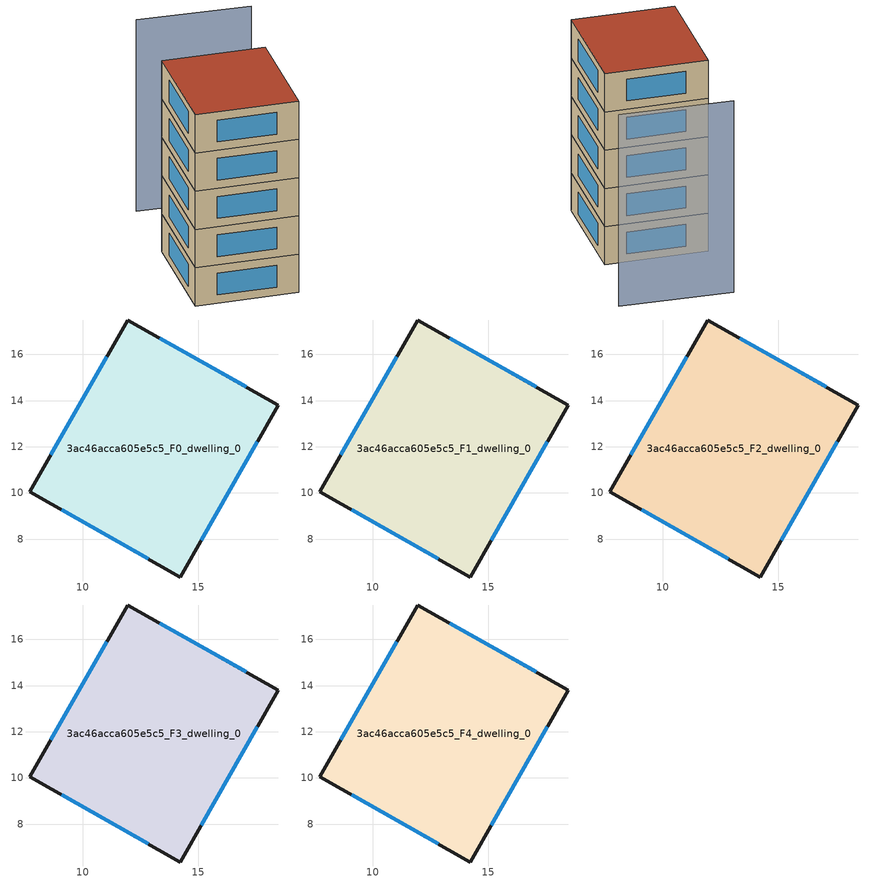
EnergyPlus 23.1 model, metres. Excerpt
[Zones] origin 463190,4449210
3ac46acca605e5c5_F0_dwelling_0
 floor ground (EU_floor_Construction): 18.48,13.81 14.24,6.36 7.71,10.05 11.95,17.49 z0
 wall outside (EU_wall_Construction): 11.95,17.49 7.71,10.05 14.24,6.36 18.48,13.81 11.95,17.49 z0:3
 window (EU_Window_Construction): 11.04,15.9 8.62,11.65 / 17.08,14.6 13.35,16.7 / 15.15,7.95 17.57,12.21 / 9.11,9.26 12.84,7.15 z0.64:2.36
3ac46acca605e5c5_F1_dwelling_0
 floor to 3ac46acca605e5c5_F0_dwelling_0 (EU_floor_Construction): 18.48,13.81 14.24,6.36 7.71,10.05 11.95,17.49 z3
 wall outside (EU_wall_Construction): 11.95,17.49 7.71,10.05 14.24,6.36 18.48,13.81 11.95,17.49 z3:6
 window (EU_Window_Construction): 11.04,15.9 8.62,11.65 / 17.08,14.6 13.35,16.7 / 15.15,7.95 17.57,12.21 / 9.11,9.26 12.84,7.15 z3.64:5.36
3ac46acca605e5c5_F2_dwelling_0
 floor to 3ac46acca605e5c5_F1_dwelling_0 (EU_floor_Construction): 18.48,13.81 14.24,6.36 7.71,10.05 11.95,17.49 z6
 wall outside (EU_wall_Construction): 11.95,17.49 7.71,10.05 14.24,6.36 18.48,13.81 11.95,17.49 z6:9
 window (EU_Window_Construction): 11.04,15.9 8.62,11.65 / 17.08,14.6 13.35,16.7 / 15.15,7.95 17.57,12.21 / 9.11,9.26 12.84,7.15 z6.64:8.36
3ac46acca605e5c5_F3_dwelling_0
 floor to 3ac46acca605e5c5_F2_dwelling_0 (EU_floor_Construction): 18.48,13.81 14.24,6.36 7.71,10.05 11.95,17.49 z9
 wall outside (EU_wall_Construction): 11.95,17.49 7.71,10.05 14.24,6.36 18.48,13.81 11.95,17.49 z9:12
 window (EU_Window_Construction): 11.04,15.9 8.62,11.65 / 17.08,14.6 13.35,16.7 / 15.15,7.95 17.57,12.21 / 9.11,9.26 12.84,7.15 z9.64:11.36
3ac46acca605e5c5_F4_dwelling_0
 floor to 3ac46acca605e5c5_F3_dwelling_0 (EU_floor_Construction): 18.48,13.81 14.24,6.36 7.71,10.05 11.95,17.49 z12
 wall outside (EU_wall_Construction): 11.95,17.49 7.71,10.05 14.24,6.36 18.48,13.81 11.95,17.49 z12:15
 window (EU_Window_Construction): 11.04,15.9 8.62,11.65 / 17.08,14.6 13.35,16.7 / 15.15,7.95 17.57,12.21 / 9.11,9.26 12.84,7.15 z12.64:14.36
 roof outside (EU_roof_Construction): 14.24,6.36 18.48,13.81 11.95,17.49 7.71,10.05 z15
shading: 22.23,18.89 15.12,23.11 z0:15
[Building]
EU S2 Campaign: North Axis=0; Terrain=City; Solar Distribution=FullExterior
[Site:Location]
Yerevan-Zvartnots.Intl.AP: Latitude=40.15; Longitude=44.383; Time Zone=4; Elevation=854
[SizingPeriod:WeatherFileDays]
AnnualSizingPeriod: Begin Month=1; Begin Day of Month=1; End Month=12; End Day of Month=31; Day of Week for Start Day=Monday; Use Weather File Daylight Saving Period=No; Use Weather File Rain and Snow Indicators=No
[MATERIAL]
EU_InternalMass_Material: Roughness=MediumRough; Thickness=0.1; Conductivity=1; Density=1800; Specific Heat=900; Thermal Absorptance=0.9; Solar Absorptance=0.7; Visible Absorptance=0.7
[MATERIAL:NOMASS] Roughness=MediumRough; Thermal Absorptance=0.9; Solar Absorptance=0.7; Visible Absorptance=0.7
Name | Thermal Resistance
EU_wall_NoMass | 1.05043
EU_roof_NoMass | 1.45357
EU_floor_NoMass | 0.478065
[WINDOWMATERIAL:SIMPLEGLAZINGSYSTEM]
EU_Window_SimpleGlazing: UFactor=2.5566; Solar Heat Gain Coefficient=0.75; Visible Transmittance=0.75
[CONSTRUCTION]
EU_wall_Construction: EU_wall_NoMass
EU_roof_Construction: EU_roof_NoMass
EU_floor_Construction: EU_floor_NoMass
EU_Window_Construction: EU_Window_SimpleGlazing
EU_InternalMass_Construction: EU_InternalMass_Material
[ZONE] Type=1; Multiplier=1; Ceiling Height=autocalculate; Floor Area=autocalculate; Part of Total Floor Area=Yes
Name | Volume
3ac46acca605e5c5_F0_dwelling_0 | 192.719
3ac46acca605e5c5_F1_dwelling_0; 3ac46acca605e5c5_F2_dwelling_0; 3ac46acca605e5c5_F3_dwelling_0; 3ac46acca605e5c5_F4_dwelling_0 | 192.718
[INTERNALMASS] Construction=EU_InternalMass_Construction; Surface Area=64.2395
Name | Zone or ZoneList
3ac46acca605e5c5_F0_dwelling_0_EU_InternalMass | 3ac46acca605e5c5_F0_dwelling_0
3ac46acca605e5c5_F1_dwelling_0_EU_InternalMass | 3ac46acca605e5c5_F1_dwelling_0
3ac46acca605e5c5_F2_dwelling_0_EU_InternalMass | 3ac46acca605e5c5_F2_dwelling_0
3ac46acca605e5c5_F3_dwelling_0_EU_InternalMass | 3ac46acca605e5c5_F3_dwelling_0
3ac46acca605e5c5_F4_dwelling_0_EU_InternalMass | 3ac46acca605e5c5_F4_dwelling_0
[OTHEREQUIPMENT] Fuel Type=Electricity; Design Level Calculation Method=Watts/Area; Power per Zone Floor Area=1; Fraction Latent=0; Fraction Radiant=0; Fraction Lost=0; Carbon Dioxide Generation Rate=0; EndUse Subcategory=EU_Step8_InternalGains
Name | Zone or ZoneList or Space or SpaceList | Schedule
EU_Step8_InternalGain_3ac46acca605e5c5_F0_dwelling_0_f000 | 3ac46acca605e5c5_F0_dwelling_0 | EU_Step8_GainSchedule_3ac46acca605e5c5_F0_dwelling_0_f000
EU_Step8_InternalGain_3ac46acca605e5c5_F1_dwelling_0_f000 | 3ac46acca605e5c5_F1_dwelling_0 | EU_Step8_GainSchedule_3ac46acca605e5c5_F1_dwelling_0_f000
EU_Step8_InternalGain_3ac46acca605e5c5_F2_dwelling_0_f000 | 3ac46acca605e5c5_F2_dwelling_0 | EU_Step8_GainSchedule_3ac46acca605e5c5_F2_dwelling_0_f000
EU_Step8_InternalGain_3ac46acca605e5c5_F3_dwelling_0_f000 | 3ac46acca605e5c5_F3_dwelling_0 | EU_Step8_GainSchedule_3ac46acca605e5c5_F3_dwelling_0_f000
EU_Step8_InternalGain_3ac46acca605e5c5_F4_dwelling_0_f000 | 3ac46acca605e5c5_F4_dwelling_0 | EU_Step8_GainSchedule_3ac46acca605e5c5_F4_dwelling_0_f000
[ZONEVENTILATION:DESIGNFLOWRATE] Schedule=EU_AlwaysOn; Design Flow Rate Calculation Method=AirChanges/Hour; Air Changes per Hour=0.557805; Ventilation Type=Natural; Fan Pressure Rise=0; Fan Total Efficiency=1; Constant Term Coefficient=1; Temperature Term Coefficient=0; Velocity Term Coefficient=0; Velocity Squared Term Coefficient=0; Minimum Indoor Temperature=-100; Maximum Indoor Temperature=100; Delta Temperature=-100; Minimum Outdoor Temperature=-100; Maximum Outdoor Temperature=100; Maximum Wind Speed=40
Name | Zone or ZoneList or Space or SpaceList
EU_ConstantAir_3ac46acca605e5c5_F0_dwelling_0 | 3ac46acca605e5c5_F0_dwelling_0
EU_ConstantAir_3ac46acca605e5c5_F1_dwelling_0 | 3ac46acca605e5c5_F1_dwelling_0
EU_ConstantAir_3ac46acca605e5c5_F2_dwelling_0 | 3ac46acca605e5c5_F2_dwelling_0
EU_ConstantAir_3ac46acca605e5c5_F3_dwelling_0 | 3ac46acca605e5c5_F3_dwelling_0
EU_ConstantAir_3ac46acca605e5c5_F4_dwelling_0 | 3ac46acca605e5c5_F4_dwelling_0
[HVACTEMPLATE:THERMOSTAT] Constant Heating Setpoint=20; Constant Cooling Setpoint=50
EU_HeatOnly_3ac46acca605e5c5_F0_dwelling_0; EU_HeatOnly_3ac46acca605e5c5_F1_dwelling_0; EU_HeatOnly_3ac46acca605e5c5_F2_dwelling_0; EU_HeatOnly_3ac46acca605e5c5_F3_dwelling_0; EU_HeatOnly_3ac46acca605e5c5_F4_dwelling_0
[HVACTEMPLATE:ZONE:IDEALLOADSAIRSYSTEM] System Availability Schedule=EU_AlwaysOn; Maximum Heating Supply Air Temperature=50; Minimum Cooling Supply Air Temperature=13; Maximum Heating Supply Air Humidity Ratio=0.0156; Minimum Cooling Supply Air Humidity Ratio=0.0077; Heating Limit=NoLimit; Cooling Limit=NoLimit; Heating Availability Schedule=EU_AlwaysOn; Cooling Availability Schedule=EU_CoolingOff; Dehumidification Control Type=ConstantSensibleHeatRatio; Cooling Sensible Heat Ratio=0.7; Dehumidification Setpoint=60; Humidification Control Type=None; Humidification Setpoint=30; Outdoor Air Method=None; Outdoor Air Flow Rate per Person=0.00944; Outdoor Air Flow Rate per Zone Floor Area=0; Outdoor Air Flow Rate per Zone=0; Demand Controlled Ventilation Type=None; Outdoor Air Economizer Type=NoEconomizer; Heat Recovery Type=None; Sensible Heat Recovery Effectiveness=0.7; Latent Heat Recovery Effectiveness=0.65
Name | Template Thermostat
3ac46acca605e5c5_F0_dwelling_0 | EU_HeatOnly_3ac46acca605e5c5_F0_dwelling_0
3ac46acca605e5c5_F1_dwelling_0 | EU_HeatOnly_3ac46acca605e5c5_F1_dwelling_0
3ac46acca605e5c5_F2_dwelling_0 | EU_HeatOnly_3ac46acca605e5c5_F2_dwelling_0
3ac46acca605e5c5_F3_dwelling_0 | EU_HeatOnly_3ac46acca605e5c5_F3_dwelling_0
3ac46acca605e5c5_F4_dwelling_0 | EU_HeatOnly_3ac46acca605e5c5_F4_dwelling_0
[SIZING:ZONE] Zone Cooling Design Supply Air Temperature Input Method=SupplyAirTemperature; Zone Cooling Design Supply Air Temperature=13; Zone Heating Design Supply Air Temperature Input Method=SupplyAirTemperature; Zone Heating Design Supply Air Temperature=50; Zone Cooling Design Supply Air Humidity Ratio=0.008; Zone Heating Design Supply Air Humidity Ratio=0.008; Cooling Design Air Flow Method=DesignDay; Cooling Design Air Flow Rate=0; Cooling Minimum Air Flow per Zone Floor Area=0.000762; Cooling Minimum Air Flow=0; Cooling Minimum Air Flow Fraction=0.2; Heating Design Air Flow Method=DesignDay; Heating Design Air Flow Rate=0; Heating Maximum Air Flow per Zone Floor Area=0.002032; Heating Maximum Air Flow=0.141576; Heating Maximum Air Flow Fraction=0.3; Account for Dedicated Outdoor Air System=No; Dedicated Outdoor Air System Control Strategy=NeutralSupplyAir; Dedicated Outdoor Air Low Setpoint Temperature for Design=autosize; Dedicated Outdoor Air High Setpoint Temperature for Design=autosize; Zone Load Sizing Method=Sensible Load Only No Latent Load; Zone Latent Cooling Design Supply Air Humidity Ratio Input Method=HumidityRatioDifference; Zone Cooling Design Supply Air Humidity Ratio Difference=0.005; Zone Latent Heating Design Supply Air Humidity Ratio Input Method=HumidityRatioDifference; Zone Humidification Design Supply Air Humidity Ratio Difference=0.005
3ac46acca605e5c5_F0_dwelling_0; 3ac46acca605e5c5_F1_dwelling_0; 3ac46acca605e5c5_F2_dwelling_0; 3ac46acca605e5c5_F3_dwelling_0; 3ac46acca605e5c5_F4_dwelling_0
[SCHEDULE:CONSTANT]
Name | Hourly Value
EU_AlwaysOn | 1
EU_CoolingOff | 0
[SCHEDULE:FILE] Column Number=1; Rows to Skip at Top=0; Number of Hours of Data=8760; Column Separator=Comma; Interpolate to Timestep=No; Minutes per Item=60; Adjust Schedule for Daylight Savings=Yes
Name | File
EU_Step8_GainSchedule_3ac46acca605e5c5_F0_dwelling_0_f000 | ../../schedules/3ac46acca605e5c5/3ac46acca605e5c5_F0_dwelling_0_f000_gain.csv
EU_Step8_GainSchedule_3ac46acca605e5c5_F1_dwelling_0_f000 | ../../schedules/3ac46acca605e5c5/3ac46acca605e5c5_F1_dwelling_0_f000_gain.csv
EU_Step8_GainSchedule_3ac46acca605e5c5_F2_dwelling_0_f000 | ../../schedules/3ac46acca605e5c5/3ac46acca605e5c5_F2_dwelling_0_f000_gain.csv
EU_Step8_GainSchedule_3ac46acca605e5c5_F3_dwelling_0_f000 | ../../schedules/3ac46acca605e5c5/3ac46acca605e5c5_F3_dwelling_0_f000_gain.csv
EU_Step8_GainSchedule_3ac46acca605e5c5_F4_dwelling_0_f000 | ../../schedules/3ac46acca605e5c5/3ac46acca605e5c5_F4_dwelling_0_f000_gain.csv
